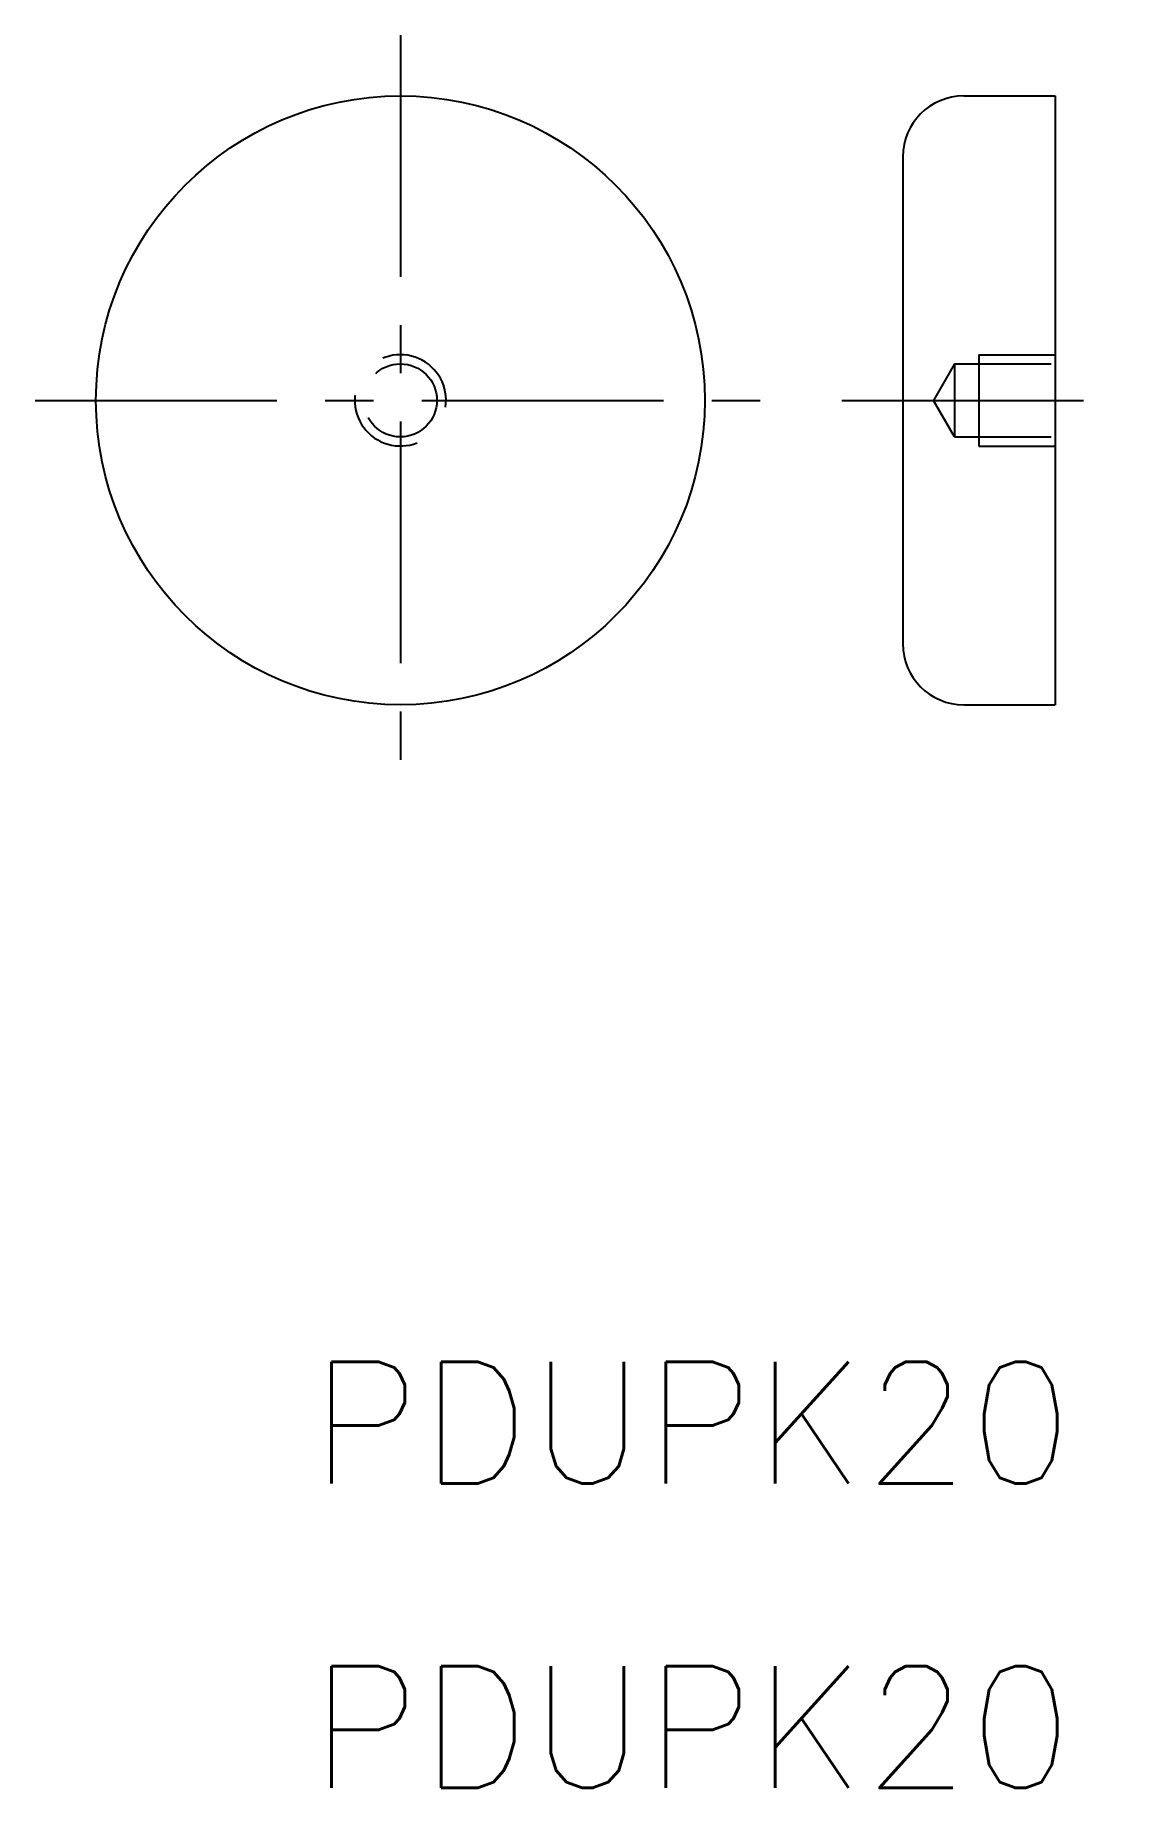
# Model space of a CAD drawing. Extents: x 0.9 to 36.4, y 10 to 67.6.
import ezdxf

# ---------------------------------------------------------------- set-up
doc = ezdxf.new("R2010")
doc.units = 0
doc.header["$LTSCALE"] = 0.25
doc.linetypes.add('CENTER', pattern=[50.8, 31.75, -6.35, 6.35, -6.35])
doc.linetypes.add('DASHED', pattern=[19.05, 12.7, -6.35])
doc.layers.get('0').update_dxf_attribs({"linetype": 'CONTINUOUS'})
doc.layers.add('CENTER', color=1, linetype='CENTER')
doc.styles.get("Standard").update_dxf_attribs({"font": 'txt.shx'})

msp = doc.modelspace()

# ---------------------------------------------------------------- linework, layer by layer
for p, q in [((31.447, 65.583), (34.447, 65.583)), ((34.447, 65.583), (34.447, 45.583)), ((29.447, 63.583), (29.447, 47.583)), ((31.447, 45.583), (34.447, 45.583))]:
    msp.add_line(p, q)
at = {"color": 3, "linetype": 'DASHED'}
for p, q in [((31.947, 57.083), (31.947, 54.083)), ((31.947, 57.083), (34.447, 57.083)), ((31.147, 56.783), (30.454, 55.583)), ((31.147, 56.783), (34.447, 56.783)), ((31.147, 56.783), (31.147, 54.383)), ((31.147, 54.383), (30.454, 55.583)), ((31.147, 54.383), (34.447, 54.383)), ((31.947, 54.083), (34.447, 54.083))]:
    msp.add_line(p, q, dxfattribs=at)
msp.add_circle((12.943, 55.583), 10)
msp.add_circle((12.943, 55.583), 1.2, dxfattribs=at)
for centre, start, end in [((31.447, 63.583), 90, 180), ((31.447, 47.583), 180, 270)]:
    msp.add_arc(centre, 2, start, end)
msp.add_arc((12.943, 55.583), 1.5, 351.34425, 291.62003, dxfattribs=at)
at = {"layer": 'CENTER', "color": 1, "linetype": 'CENTER'}
for p, q in [((12.943, 67.583), (12.943, 43.583)), ((0.943, 55.583), (24.943, 55.583)), ((27.447, 55.583), (36.447, 55.583))]:
    msp.add_line(p, q, dxfattribs=at)

# ---------------------------------------------------------------- texts
for p in [(10, 20), (10, 10)]:
    msp.add_text('PDUPK20', height=4).set_placement(p)

doc.saveas('drawing.dxf')
